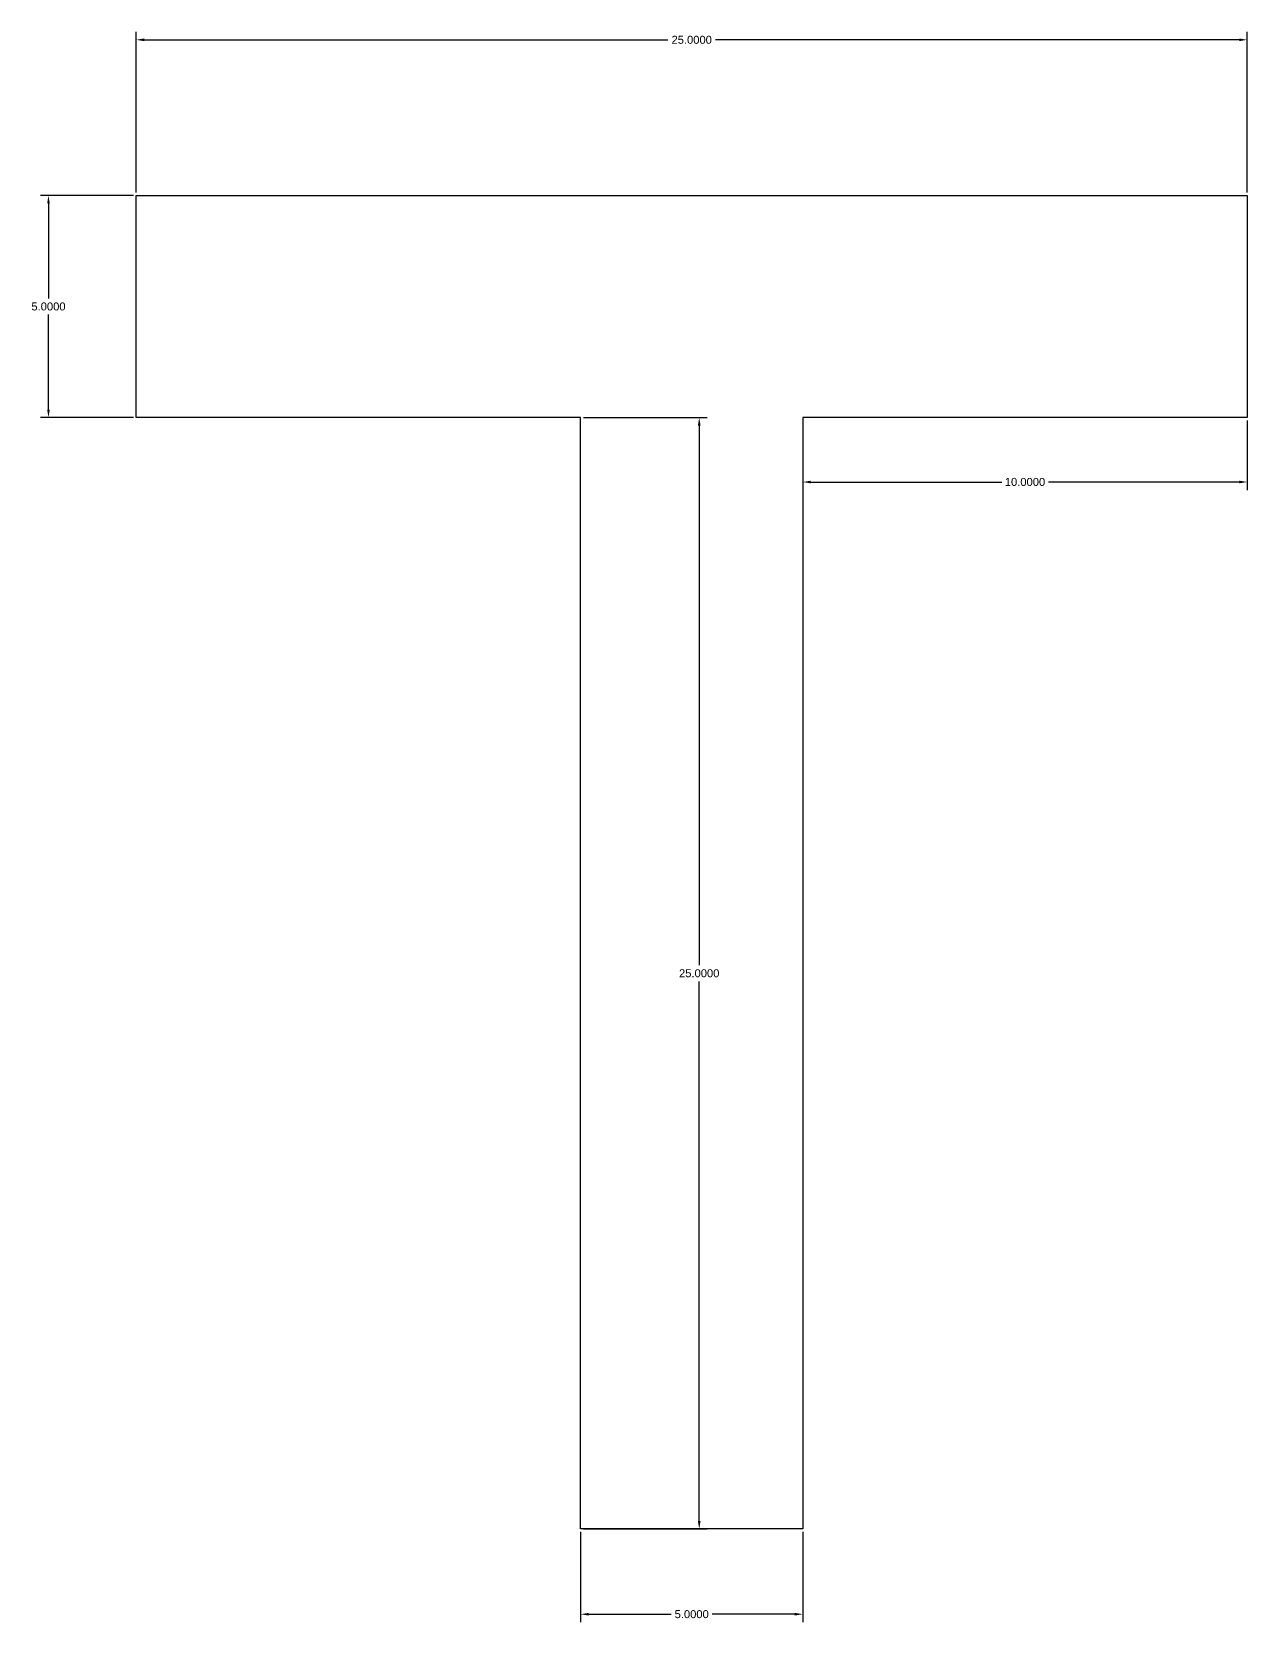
# Model space of a CAD drawing. Header units: inches. Extents: x 869 to 1543, y 380 to 613.
# Drawn here: x 997.49 to 1024.84, y 428.64 to 464.42 of the extents above; entities that cross this region are included whole.
import ezdxf

# ---------------------------------------------------------------- set-up
doc = ezdxf.new("R2010")
doc.units = ezdxf.units.IN
doc.header["$MEASUREMENT"] = 0
doc.styles.get("Standard").update_dxf_attribs({"font": 'arial.ttf'})
doc.dimstyles.get("Standard").update_dxf_attribs({"dimtxt": 0.18, "dimasz": 0.18, "dimexe": 0.18, "dimexo": 0.0625, "dimgap": 0.09, "dimtad": 0, "dimtih": 1, "dimtoh": 1, "dimdec": 4, "dimzin": 0, "dimdsep": 46, "dimtxsty": 'Standard', "dimcen": 0.09, "dimadec": 0, "dimazin": 0, "dimtfac": 1, "dimtdec": 4, "dimtofl": 0, "dimtmove": 0, "dimatfit": 3, "dimfxl": 1, "dimtolj": 1, "dimtzin": 0, "dimarcsym": 0})

# ---------------------------------------------------------------- blocks, each defined once
blk = doc.blocks.new('*D57')
at = {"color": 0, "lineweight": -2, "transparency": 16777216}
for p, q in [((999.843, 460.799), (999.843, 464.416)), ((1024.843, 460.799), (1024.843, 464.416)), ((1000.023, 464.236), (1011.808, 464.236)), ((1024.663, 464.236), (1012.878, 464.236))]:
    blk.add_line(p, q, dxfattribs=at)
at = {"color": 0, "transparency": 16777216}
for points in [[(1000.023, 464.266), (1000.023, 464.206), (999.843, 464.236)], [(1024.663, 464.266), (1024.663, 464.206), (1024.843, 464.236)]]:
    blk.add_solid(points, dxfattribs=at)
at = {"layer": 'Defpoints', "color": 0, "transparency": 16777216}
for p in [(1024.843, 464.236), (999.843, 460.737), (1024.843, 460.737)]:
    blk.add_point(p, dxfattribs=at)
at = {"color": 0, "transparency": 16777216, "insert": (1012.343, 464.236), "char_height": 0.18, "attachment_point": 5}
blk.add_mtext('\\A1;25.0000', dxfattribs=at)
blk = doc.blocks.new('*D58')
at = {"color": 0, "lineweight": -2, "transparency": 16777216}
for p, q in [((999.78, 460.737), (997.689, 460.737)), ((997.869, 460.557), (997.869, 458.419)), ((997.869, 455.917), (997.869, 458.055)), ((999.78, 455.737), (997.689, 455.737))]:
    blk.add_line(p, q, dxfattribs=at)
at = {"color": 0, "transparency": 16777216}
for points in [[(997.839, 460.557), (997.899, 460.557), (997.869, 460.737)], [(997.839, 455.917), (997.899, 455.917), (997.869, 455.737)]]:
    blk.add_solid(points, dxfattribs=at)
at = {"layer": 'Defpoints', "color": 0, "transparency": 16777216}
for p in [(999.843, 460.737), (997.869, 455.737), (999.843, 455.737)]:
    blk.add_point(p, dxfattribs=at)
at = {"color": 0, "transparency": 16777216, "insert": (997.869, 458.237), "char_height": 0.18, "attachment_point": 5}
blk.add_mtext('\\A1;5.0000', dxfattribs=at)
blk = doc.blocks.new('*D59')
at = {"color": 0, "lineweight": -2, "transparency": 16777216}
for p, q in [((1014.843, 455.674), (1014.843, 454.109)), ((1024.843, 455.674), (1024.843, 454.109)), ((1015.023, 454.289), (1019.318, 454.289)), ((1024.663, 454.289), (1020.368, 454.289))]:
    blk.add_line(p, q, dxfattribs=at)
at = {"color": 0, "transparency": 16777216}
for points in [[(1015.023, 454.319), (1015.023, 454.259), (1014.843, 454.289)], [(1024.663, 454.319), (1024.663, 454.259), (1024.843, 454.289)]]:
    blk.add_solid(points, dxfattribs=at)
at = {"layer": 'Defpoints', "color": 0, "transparency": 16777216}
for p in [(1014.843, 455.737), (1024.843, 455.737), (1024.843, 454.289)]:
    blk.add_point(p, dxfattribs=at)
at = {"color": 0, "transparency": 16777216, "insert": (1019.843, 454.289), "char_height": 0.18, "attachment_point": 5}
blk.add_mtext('\\A1;10.0000', dxfattribs=at)
blk = doc.blocks.new('*D60')
at = {"color": 0, "lineweight": -2, "transparency": 16777216}
for p, q in [((1009.905, 455.737), (1012.692, 455.737)), ((1012.512, 455.557), (1012.512, 443.419)), ((1012.512, 430.917), (1012.512, 443.055)), ((1009.905, 430.737), (1012.692, 430.737))]:
    blk.add_line(p, q, dxfattribs=at)
at = {"color": 0, "transparency": 16777216}
for points in [[(1012.482, 455.557), (1012.542, 455.557), (1012.512, 455.737)], [(1012.482, 430.917), (1012.542, 430.917), (1012.512, 430.737)]]:
    blk.add_solid(points, dxfattribs=at)
at = {"layer": 'Defpoints', "color": 0, "transparency": 16777216}
for p in [(1009.843, 455.737), (1009.843, 430.737), (1012.512, 430.737)]:
    blk.add_point(p, dxfattribs=at)
at = {"color": 0, "transparency": 16777216, "insert": (1012.512, 443.237), "char_height": 0.18, "attachment_point": 5}
blk.add_mtext('\\A1;25.0000', dxfattribs=at)
blk = doc.blocks.new('*D61')
at = {"color": 0, "lineweight": -2, "transparency": 16777216}
for p, q in [((1009.843, 430.674), (1009.843, 428.64)), ((1014.843, 430.674), (1014.843, 428.64)), ((1010.023, 428.82), (1011.88, 428.82)), ((1014.663, 428.82), (1012.806, 428.82))]:
    blk.add_line(p, q, dxfattribs=at)
at = {"color": 0, "transparency": 16777216}
for points in [[(1010.023, 428.85), (1010.023, 428.79), (1009.843, 428.82)], [(1014.663, 428.85), (1014.663, 428.79), (1014.843, 428.82)]]:
    blk.add_solid(points, dxfattribs=at)
at = {"layer": 'Defpoints', "color": 0, "transparency": 16777216}
for p in [(1009.843, 430.737), (1014.843, 430.737), (1014.843, 428.82)]:
    blk.add_point(p, dxfattribs=at)
at = {"color": 0, "transparency": 16777216, "insert": (1012.343, 428.82), "char_height": 0.18, "attachment_point": 5}
blk.add_mtext('\\A1;5.0000', dxfattribs=at)

msp = doc.modelspace()

# ---------------------------------------------------------------- linework, layer by layer
for p, q in [((999.84295, 460.737), (1024.84295, 460.737)), ((999.84295, 455.737), (999.84295, 460.737)), ((1024.84295, 460.737), (1024.84295, 455.737)), ((1009.84295, 455.737), (999.84295, 455.737)), ((1009.84295, 430.737), (1009.84295, 455.737)), ((1024.84295, 455.737), (1014.84295, 455.737)), ((1014.84295, 455.737), (1014.84295, 430.737)), ((1014.84295, 430.737), (1009.84295, 430.737))]:
    msp.add_line(p, q)

# ---------------------------------------------------------------- dimensions: what is measured, and where the dimension line sits
for base, p1, p2, picture, middle in [((1024.84295, 464.23624), (999.84295, 460.737), (1024.84295, 460.737), '*D57', (1012.34295, 464.23624)), ((1024.84295, 454.28875), (1014.84295, 455.737), (1024.84295, 455.737), '*D59', (1019.84295, 454.28875)), ((1014.84295, 428.82041), (1009.84295, 430.737), (1014.84295, 430.737), '*D61', (1012.34295, 428.82041))]:
    dim = msp.add_linear_dim(base=base, p1=p1, p2=p2, dimstyle='Standard')
    dim.commit()
    dim.dimension.update_dxf_attribs({"geometry": picture, "text_midpoint": middle})
for base, p1, p2, picture, middle in [((997.86857, 455.737), (999.84295, 460.737), (999.84295, 455.737), '*D58', (997.86857, 458.237)), ((1012.51178, 430.737), (1009.84295, 455.737), (1009.84295, 430.737), '*D60', (1012.51178, 443.237))]:
    dim = msp.add_linear_dim(base=base, p1=p1, p2=p2, angle=90, dimstyle='Standard')
    dim.commit()
    dim.dimension.update_dxf_attribs({"geometry": picture, "text_midpoint": middle})

doc.saveas('drawing.dxf')
